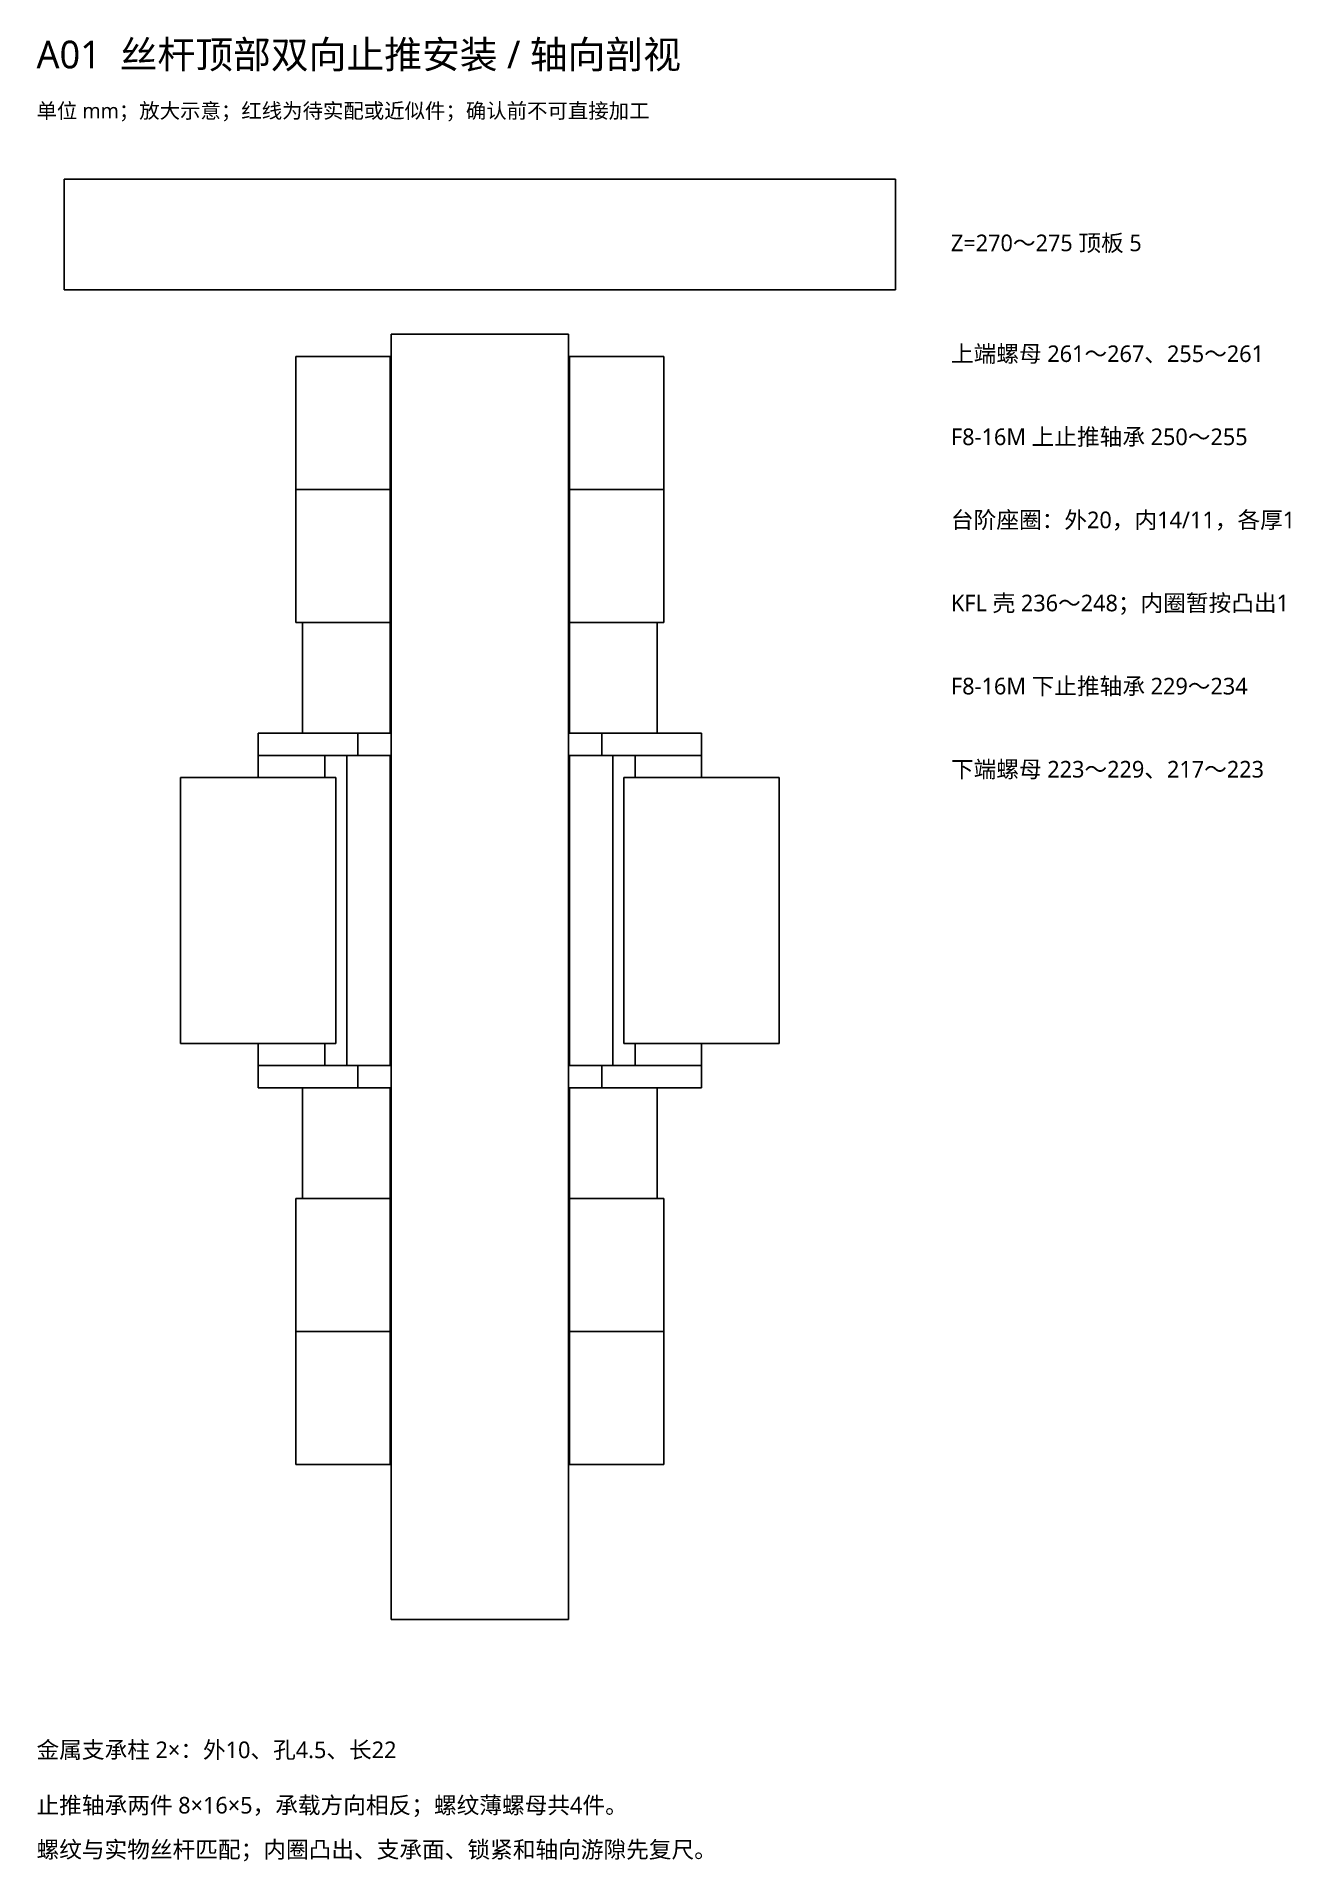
# Model space of a CAD drawing. Header units: millimetres. Extents: x 20 to 246, y 1 to 331.
import ezdxf

# ---------------------------------------------------------------- set-up
doc = ezdxf.new("R2010")
doc.units = ezdxf.units.MM
for name, color, linetype in [('CENTER', 4, 'Continuous'), ('NOTES', 7, 'Continuous'), ('OUTLINE', 7, 'Continuous'), ('REFERENCE', 1, 'Continuous')]:
    doc.layers.add(name, color=color, linetype=linetype)
doc.styles.add('CN_NOTES', font='Microsoft YaHei.ttf')

msp = doc.modelspace()

# ---------------------------------------------------------------- linework, layer by layer
at = {"layer": 'CENTER'}
for p, q in [((116, 277), (84, 277)), ((84, 277), (84, 45)), ((116, 45), (116, 277)), ((84, 45), (116, 45))]:
    msp.add_line(p, q, dxfattribs=at)
at = {"layer": 'OUTLINE'}
for p, q in [((175, 305), (25, 305)), ((25, 305), (25, 285)), ((175, 285), (175, 305)), ((25, 285), (175, 285)), ((83.8, 225), (68, 225)), ((68, 225), (68, 205)), ((83.8, 205), (83.8, 225)), ((132, 225), (116.2, 225)), ((116.2, 225), (116.2, 205)), ((132, 205), (132, 225)), ((78, 205), (60, 205)), ((60, 205), (60, 201)), ((68, 205), (83.8, 205)), ((78, 201), (78, 205)), ((116.2, 205), (132, 205)), ((140, 205), (122, 205)), ((122, 205), (122, 201)), ((140, 201), (140, 205)), ((72, 201), (60, 201)), ((60, 201), (60, 197)), ((60, 201), (78, 201)), ((72, 197), (72, 201)), ((122, 201), (140, 201)), ((140, 201), (128, 201)), ((128, 201), (128, 197)), ((140, 197), (140, 201)), ((60, 197), (72, 197)), ((128, 197), (140, 197)), ((72, 149), (60, 149)), ((60, 149), (60, 145)), ((72, 145), (72, 149)), ((140, 149), (128, 149)), ((128, 149), (128, 145)), ((140, 145), (140, 149)), ((78, 145), (60, 145)), ((60, 145), (60, 141)), ((60, 145), (72, 145)), ((78, 141), (78, 145)), ((140, 145), (122, 145)), ((122, 145), (122, 141)), ((128, 145), (140, 145)), ((140, 141), (140, 145)), ((60, 141), (78, 141)), ((83.8, 141), (68, 141)), ((68, 141), (68, 121)), ((83.8, 121), (83.8, 141)), ((132, 141), (116.2, 141)), ((116.2, 141), (116.2, 121)), ((122, 141), (140, 141)), ((132, 121), (132, 141)), ((68, 121), (83.8, 121)), ((116.2, 121), (132, 121))]:
    msp.add_line(p, q, dxfattribs=at)
at = {"layer": 'REFERENCE'}
for p, q in [((83.8, 273), (66.8, 273)), ((66.8, 273), (66.8, 249)), ((83.8, 249), (83.8, 273)), ((133.2, 273), (116.2, 273)), ((116.2, 273), (116.2, 249)), ((133.2, 249), (133.2, 273)), ((83.8, 249), (66.8, 249)), ((66.8, 249), (66.8, 225)), ((66.8, 249), (83.8, 249)), ((83.8, 225), (83.8, 249)), ((133.2, 249), (116.2, 249)), ((116.2, 249), (116.2, 225)), ((116.2, 249), (133.2, 249)), ((133.2, 225), (133.2, 249)), ((66.8, 225), (83.8, 225)), ((116.2, 225), (133.2, 225)), ((83.8, 201), (76, 201)), ((76, 201), (76, 145)), ((83.8, 145), (83.8, 201)), ((124, 201), (116.2, 201)), ((116.2, 201), (116.2, 145)), ((124, 145), (124, 201)), ((74, 197), (46, 197)), ((46, 197), (46, 149)), ((74, 149), (74, 197)), ((154, 197), (126, 197)), ((126, 197), (126, 149)), ((154, 149), (154, 197)), ((46, 149), (74, 149)), ((126, 149), (154, 149)), ((76, 145), (83.8, 145)), ((116.2, 145), (124, 145)), ((83.8, 121), (66.8, 121)), ((66.8, 121), (66.8, 97)), ((83.8, 97), (83.8, 121)), ((133.2, 121), (116.2, 121)), ((116.2, 121), (116.2, 97)), ((133.2, 97), (133.2, 121)), ((83.8, 97), (66.8, 97)), ((66.8, 97), (66.8, 73)), ((66.8, 97), (83.8, 97)), ((83.8, 73), (83.8, 97)), ((133.2, 97), (116.2, 97)), ((116.2, 97), (116.2, 73)), ((116.2, 97), (133.2, 97)), ((133.2, 73), (133.2, 97)), ((66.8, 73), (83.8, 73)), ((116.2, 73), (133.2, 73))]:
    msp.add_line(p, q, dxfattribs=at)

# ---------------------------------------------------------------- texts
at = {"layer": 'NOTES', "style": 'CN_NOTES'}
for s, height, p in [('A01  丝杆顶部双向止推安装 / 轴向剖视', 5, (20, 325)), ('Z=270～275 顶板 5', 3, (185, 292)), ('上端螺母 261～267、255～261', 3, (185, 272)), ('F8-16M 上止推轴承 250～255', 3, (185, 257)), ('台阶座圈：外20，内14/11，各厚1', 3, (185, 242)), ('KFL 壳 236～248；内圈暂按凸出1', 3, (185, 227)), ('F8-16M 下止推轴承 229～234', 3, (185, 212)), ('下端螺母 223～229、217～223', 3, (185, 197)), ('金属支承柱 2×：外10、孔4.5、长22', 3, (20, 20)), ('止推轴承两件 8×16×5，承载方向相反；螺纹薄螺母共4件。', 3, (20, 10))]:
    msp.add_text(s, height=height, dxfattribs=at).set_placement(p)
at = {"layer": 'REFERENCE', "style": 'CN_NOTES'}
for s, height, p in [('单位 mm；放大示意；红线为待实配或近似件；确认前不可直接加工', 2.7, (20, 316)), ('螺纹与实物丝杆匹配；内圈凸出、支承面、锁紧和轴向游隙先复尺。', 3, (20, 2))]:
    msp.add_text(s, height=height, dxfattribs=at).set_placement(p)

doc.saveas('drawing.dxf')
